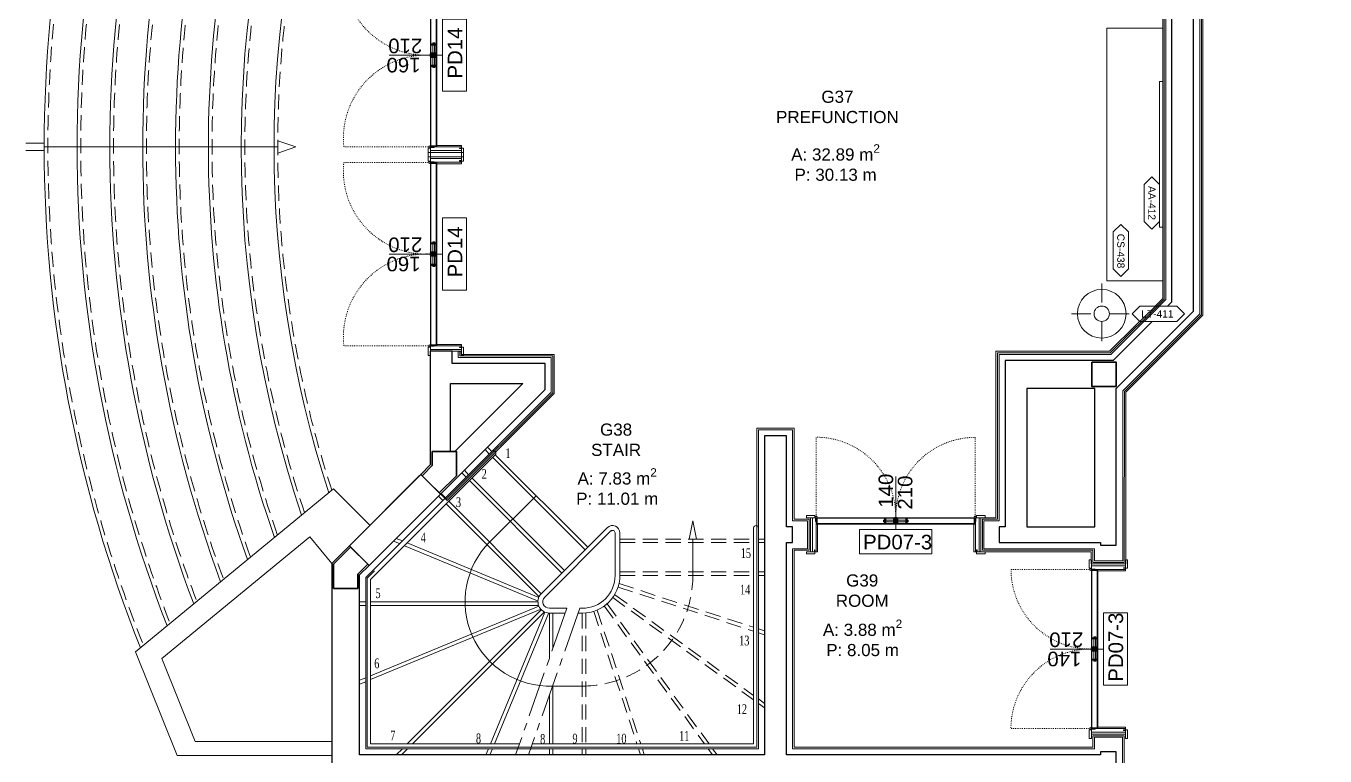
# Model space of a CAD drawing. Header units: centimetres. Extents: x 118932 to 154602, y -32682 to -23521.
# Drawn here: x 131667 to 132735, y -29035 to -28435 of the extents above; entities that cross this region are included whole.
import ezdxf

# ---------------------------------------------------------------- set-up
doc = ezdxf.new("R2010")
doc.units = ezdxf.units.CM
doc.header["$LTSCALE"] = 50
doc.header["$MEASUREMENT"] = 0
for name, pattern in [('ACAD_ISO03W100', [30, 12, -18]), ('CENTER2', [1.125, 0.75, -0.125, 0.125, -0.125]), ('Dash', [6.35, 3.175, -3.175]), ('IMPORT-HIDDEN _11_', [3.75, 2.5, -1.25])]:
    doc.linetypes.add(name, pattern=pattern)
doc.layers.add('A-EQPM', color=6, linetype='Continuous', lineweight=18)
for name, color, linetype, lineweight, true_color in [('GEN_00_BL_Yazı', 7, 'Continuous', 0, 0x4f5250), ('GEN_00_BL_Ölçü Dış', 7, 'Continuous', 5, 0x766a5e), ('GEN_01_TA_Kolon', 7, 'Continuous', 35, 0xd05d28), ('GEN_01_TA_Merdiven', 7, 'Continuous', 13, 0x816183), ('GEN_02_TF_Aydınlatma', 7, 'Continuous', 9, 0xf6a950), ('GEN_02_TF_Kapı', 7, 'Continuous', 9, 0x4a3526), ('GEN_02_TF_Mobilya', 7, 'Continuous', 5, 0x745e3d), ('GEN_05_ML_Ahşap', 7, 'Continuous', 9, 0x745e3d), ('GEN_05_ML_Alçıpan_giydirme', 7, 'Continuous', 18, 0x7ebab5), ('GEN_06_GR_İnce', 7, 'Continuous', 13, 0xb0b0a9), ('KALACAK DUVARLAR', 7, 'Continuous', 30, 0x005387), ('ÖRÜLECEK DUVARLAR', 7, 'Continuous', 30, 0xfaca30)]:
    doc.layers.add(name, color=color, linetype=linetype, lineweight=lineweight, true_color=true_color)
doc.styles.add('ARIAL', font='arial.ttf')
doc.styles.add('arial_1_18', font='arial.ttf', dxfattribs={"height": 0.2})
doc.styles.add('Arial_6', font='arial.ttf', dxfattribs={"height": 59.5325})
doc.styles.add('Times', font='times.ttf', dxfattribs={"width": 0.7})

# ---------------------------------------------------------------- blocks, each defined once
blk = doc.blocks.new('A$C2D1B6976')
at = {"layer": 'GEN_01_TA_Merdiven'}
for p, q in [((26149.3, 9938.3), (26134.3, 9938.3)), ((26149.3, 9932.3), (26134.3, 9932.3)), ((26341.3, 9935.3), (26149.3, 9935.3)), ((26517.4, 9684.8), (26413.7, 9581.1)), ((26520.2, 9682), (26417.7, 9579.5)), ((26515.3, 9682.7), (26511.8, 9686.3)), ((26517.4, 9684.8), (26513.9, 9688.4)), ((26594.1, 9603.9), (26518.1, 9679.9)), ((26596.3, 9606), (26520.2, 9682)), ((26498.3, 9665.7), (26494.8, 9669.3)), ((26496.2, 9663.6), (26492.7, 9667.2)), ((26575, 9584.8), (26499, 9660.8)), ((26577.2, 9586.9), (26501.2, 9662.9)), ((26477.1, 9644.5), (26473.6, 9648.1)), ((26479.2, 9646.7), (26475.7, 9650.2)), ((26556.3, 9565.3), (26479.9, 9641.7)), ((26558.1, 9567.8), (26482.1, 9643.8)), ((26612.5, 9622.2), (26558.1, 9567.8)), ((26615.3, 9619.4), (26560.9, 9565)), ((26618.7, 9617.9), (26618.7, 9582.8)), ((26622.7, 9617.9), (26622.7, 9582.8)), ((26732.7, 9621.9), (26732.7, 9444.3)), ((26736.7, 9621.9), (26736.7, 9440.3)), ((26441.5, 9609), (26436.5, 9611)), ((26443.8, 9611.3), (26438.8, 9613.3)), ((26554.9, 9562), (26445.5, 9607.3)), ((26556, 9564.8), (26447.8, 9609.6)), ((26682.7, 9582.8), (26682.7, 9612.8)), ((26736.7, 9612.8), (26741.7, 9612.8)), ((26736.7, 9609.8), (26741.7, 9609.8)), ((26736.7, 9585.8), (26741.7, 9585.8)), ((26736.7, 9582.8), (26741.7, 9582.8)), ((26413.7, 9440.3), (26413.7, 9581.1)), ((26417.7, 9444.3), (26417.7, 9579.5)), ((26413.7, 9561.2), (26408.7, 9561.2)), ((26413.7, 9558.2), (26408.7, 9558.2)), ((26555.3, 9561.2), (26417.7, 9561.2)), ((26555.3, 9558.2), (26417.7, 9558.2)), ((26556, 9557.6), (26417.7, 9500.3)), ((26557.2, 9554.8), (26417.7, 9497.1)), ((26558.1, 9554.6), (26447.8, 9444.3)), ((26560.2, 9552.4), (26452.1, 9444.3)), ((26561.1, 9552.5), (26516.3, 9444.3)), ((26563.9, 9551.4), (26519.5, 9444.3)), ((26564.7, 9555.8), (26579.2, 9555.8)), ((26564.7, 9551.8), (26577.8, 9551.8)), ((26564.7, 9551.8), (26564.7, 9514.6)), ((26567.7, 9551.8), (26567.7, 9523.1)), ((26588.4, 9551.8), (26591.7, 9551.8)), ((26589.8, 9555.8), (26591.7, 9555.8)), ((26736.7, 9538.9), (26741.7, 9537.2)), ((26736.7, 9535.7), (26741.7, 9534.1)), ((26413.7, 9498.7), (26408.7, 9496.6)), ((26413.7, 9495.4), (26408.7, 9493.3)), ((26591.7, 9491.8), (26567.3, 9491.8)), ((26567.7, 9492.9), (26567.7, 9444.3)), ((26564.7, 9484.4), (26564.7, 9444.3)), ((26736.7, 9481.2), (26741.7, 9477.5)), ((26736.7, 9477.5), (26741.7, 9473.8)), ((26417.7, 9444.3), (26540, 9444.3)), ((26550.6, 9444.3), (26732.7, 9444.3)), ((26413.7, 9440.3), (26538.6, 9440.3)), ((26443.8, 9440.3), (26438.8, 9435.3)), ((26448.1, 9440.3), (26443.1, 9435.3)), ((26514.6, 9440.3), (26512.6, 9435.3)), ((26517.9, 9440.3), (26515.8, 9435.3)), ((26549.2, 9440.3), (26736.7, 9440.3)), ((26564.7, 9440.3), (26564.7, 9435.3)), ((26567.7, 9440.3), (26567.7, 9435.3)), ((26591.7, 9440.3), (26591.7, 9435.3)), ((26594.7, 9440.3), (26594.7, 9435.3)), ((26638, 9440.3), (26639.6, 9435.3)), ((26641.2, 9440.3), (26642.8, 9435.3)), ((26695.2, 9440.3), (26698.9, 9435.3)), ((26698.9, 9440.3), (26702.6, 9435.3))]:
    blk.add_line(p, q, dxfattribs=at)
at = {"layer": 'GEN_01_TA_Merdiven', "linetype": 'IMPORT-HIDDEN _11_', "ltscale": 0.1}
for p, q in [((26622.7, 9612.8), (26732.7, 9612.8)), ((26622.7, 9609.8), (26732.7, 9609.8)), ((26622.7, 9585.8), (26732.7, 9585.8)), ((26622.7, 9582.8), (26732.7, 9582.8)), ((26621.2, 9573.2), (26732.7, 9537)), ((26622.1, 9576.1), (26732.7, 9540.2)), ((26616.8, 9564.6), (26732.7, 9480.4)), ((26618.5, 9567), (26732.7, 9484.1)), ((26591.7, 9551.8), (26591.7, 9444.3)), ((26594.7, 9551.8), (26594.7, 9444.3)), ((26601.3, 9553.3), (26636.7, 9444.3)), ((26604.1, 9554.3), (26639.9, 9444.3)), ((26609.9, 9557.7), (26692.3, 9444.3)), ((26612.3, 9559.5), (26696, 9444.3))]:
    blk.add_line(p, q, dxfattribs=at)
at = {"layer": 'GEN_01_TA_Merdiven', "linetype": 'CENTER2'}
for p, q in [((26579.2, 9555.8), (26536.9, 9435.3)), ((26589.8, 9555.8), (26547.5, 9435.3))]:
    blk.add_line(p, q, dxfattribs=at)
at = {"layer": 'GEN_01_TA_Merdiven'}
for points in [[(26341.3, 9935.3), (26341.3, 9930.3), (26356.3, 9935.3), (26341.3, 9940.3)], [(26682.7, 9627.8), (26679.7, 9612.8), (26685.7, 9612.8)]]:
    blk.add_lwpolyline(points, close=True, dxfattribs=at)
blk.add_lwpolyline([(26567.3, 9491.8, -0.679715), (26515.6, 9610.2), (26553.8, 9648.4)], format="xyb", dxfattribs=at)
for centre, radius, start, end in [((27260.9, 9935.3), 1111.6, 158.2463, 201.7537), ((27260.9, 9935.3), 1084.6, 158.7034, 201.2966), ((27260.9, 9935.3), 1057.6, 159.1851, 200.8149), ((27260.9, 9935.3), 1030.6, 159.6935, 200.3065), ((27260.9, 9935.3), 1003.6, 160.231, 199.769), ((27260.9, 9935.3), 976.6, 160.8001, 199.1999), ((27260.9, 9935.3), 949.6, 161.4039, 198.5961), ((27260.9, 9935.3), 922.6, 162.0458, 197.9542), ((26518.8, 9683.4), 2, 315, 135), ((26616.7, 9617.9), 6, 0, 135), ((26616.7, 9617.9), 2, 0, 135), ((26734.7, 9621.9), 2, 0, 180), ((26519.9, 9606), 6, 135, 135), ((26591.7, 9582.8), 31, 270, 0), ((26591.7, 9582.8), 27, 270, 0), ((26564.7, 9561.2), 9.36, 135, 270), ((26564.7, 9561.2), 5.36, 135, 270)]:
    blk.add_arc(centre, radius, start, end, dxfattribs=at)
at = {"layer": 'GEN_01_TA_Merdiven', "linetype": 'IMPORT-HIDDEN _11_', "ltscale": 0.1}
for centre, radius, start, end in [((27260.9, 9935.3), 1108.6, 158.296, 201.704), ((27260.9, 9935.3), 1081.6, 158.7557, 201.2443), ((27260.9, 9935.3), 1054.6, 159.2402, 200.7598), ((27260.9, 9935.3), 1027.6, 159.7517, 200.2483), ((27260.9, 9935.3), 1000.6, 160.2926, 199.7074), ((27260.9, 9935.3), 973.6, 160.8654, 199.1346), ((27260.9, 9935.3), 946.6, 161.4733, 198.5267), ((27260.9, 9935.3), 919.6, 162.1196, 197.8804), ((26591.7, 9582.8), 91, 270, 0)]:
    blk.add_arc(centre, radius, start, end, dxfattribs=at)
at = {"layer": 'GEN_06_GR_İnce'}
for p, q in [((26457.9, 9665), (26401.4, 9608.4)), ((26387.1, 9654.1), (26224.4, 9520)), ((26387.1, 9654.1), (26417.1, 9624.1)), ((26367.6, 9614.7), (26246, 9514.4)), ((26385.7, 9592.7), (26367.6, 9614.7)), ((26224.4, 9520), (26258.5, 9434.8)), ((26246, 9514.4), (26273.3, 9446.3)), ((26385.7, 9446.3), (26273.3, 9446.3)), ((26385.7, 9434.8), (26258.5, 9434.8))]:
    blk.add_line(p, q, dxfattribs=at)
at = {"layer": 'GEN_01_TA_Merdiven', "style": 'Times', "width": 0.7}
for s, p in [('1', (26528.6, 9679.4)), ('2', (26509, 9662.3)), ('3', (26487.9, 9639.1)), ('4', (26458.9, 9610)), ('15', (26722.1, 9597.2)), ('5', (26421.7, 9564.2)), ('14', (26721.5, 9567.2)), ('13', (26720.8, 9525.3)), ('6', (26420.7, 9506.5)), ('12', (26718.8, 9468.8)), ('7', (26433.9, 9447.2)), ('11', (26671.4, 9446.9)), ('8', (26504.3, 9444.8)), ('8', (26557.1, 9444.3)), ('9', (26583.7, 9444.6)), ('10', (26619.7, 9444.6))]:
    blk.add_text(s, height=8, dxfattribs=at).set_placement(p)
blk = doc.blocks.new('LEVEL 0_A BLOK_KOLON')
at = {"layer": 'GEN_01_TA_Kolon'}
for points in [[(57419.7, 8760.1), (57399.7, 8760.1), (57399.7, 8780.1), (57419.7, 8780.1)], [(56857.1, 8706.8), (56877.1, 8706.8), (56877.1, 8686.8), (56863, 8672.7), (56848.8, 8686.8), (56857.1, 8695.1)], [(56796, 8605.7), (56804.3, 8614), (56790.1, 8628.1), (56776, 8614), (56776, 8594), (56796, 8594)]]:
    blk.add_lwpolyline(points, close=True, dxfattribs=at)
blk = doc.blocks.new('KALACAK DUVARLAR LEVEL 0 A BLOK')
at = {"layer": 'KALACAK DUVARLAR'}
for points in [[(57328.3, 9257.6), (57328.3, 9120.7), (57417.2, 9120.7), (57465.2, 9072.7), (57465.2, 8829.6), (57417.2, 8781.6), (57328.3, 8781.6), (57328.3, 8644.7), (57323.3, 8644.7), (57323.3, 8631.7), (57406.7, 8631.7), (57406.7, 8629.7), (57419.7, 8629.7), (57419.7, 8644.7), (57419.7, 8758.6), (57483.2, 8822.1), (57483.2, 9080.2), (57419.7, 9143.7), (57419.7, 9257.6), (57419.7, 9272.6), (57406.7, 9272.6), (57406.7, 9270.6), (57323.5, 9270.6), (57323.5, 9257.6)], [(57346.3, 8644.7), (57402.2, 8644.7), (57402.2, 8758.6), (57346.3, 8758.6)]]:
    blk.add_lwpolyline(points, close=True, dxfattribs=at)
for points in [[(56950, 8779.1), (56873.6, 8779.1), (56873.6, 8789.1), (56855.6, 8789.1), (56855.6, 8695.8), (56847.8, 8687.9), (56864, 8671.6), (56950, 8757.6), (56950, 8779.1)], [(56872.1, 8706.8), (56872.1, 8762.6), (56931.7, 8762.6), (56875.9, 8706.8)], [(57406.7, 8459.7), (57406.7, 8457.2), (57148.5, 8457.2), (57148.5, 8631.7), (57153.5, 8631.7), (57153.5, 8644.7), (57148.5, 8644.7), (57148.5, 8719.6), (57130.5, 8719.6), (57130.5, 8457.2), (56797.5, 8457.2), (56797.5, 8605.1), (56805.3, 8612.9), (56789.1, 8629.2), (56774.5, 8614.6), (56774.5, 8369.7), (56792.5, 8369.7), (56792.5, 8434.2), (57016, 8434.2), (57016, 8414.2), (57039, 8414.2), (57039, 8434.2)], [(57343.5, 8032.4), (57343.5, 8405.2), (57419.7, 8405.2), (57419.7, 8459.7), (57406.7, 8459.7)]]:
    blk.add_lwpolyline(points, dxfattribs=at)
blk = doc.blocks.new('FFE Tag-Multi-MSD - FFE Tag-Multi-MSD-8152404-TYPE A-01 - FURNITURE PLAN')
blk.add_wipeout([(-8.76, 0), (-6.19, 2.57), (6.19, 2.57), (8.76, 0), (6.19, -2.57), (-6.19, -2.57)]).dxf.layer = 'GEN_00_BL_Yazı'
at = {"layer": 'GEN_00_BL_Yazı'}
for p, q in [((-8.76, 0), (-6.19, 2.57)), ((-8.76, 0), (-6.19, -2.57)), ((6.19, 2.57), (-6.19, 2.57)), ((8.76, 0), (6.19, 2.57)), ((8.76, 0), (6.19, -2.57)), ((-6.19, -2.57), (6.19, -2.57))]:
    blk.add_line(p, q, dxfattribs=at)
blk = doc.blocks.new('LT-411_FloorLamp')
at = {"layer": 'GEN_02_TF_Aydınlatma', "linetype": 'Dash', "lineweight": 5}
blk.add_line((0, 243), (0, -257), dxfattribs=at)
at = {"layer": 'GEN_02_TF_Aydınlatma'}
for start, end in [(0, 180), (180, 0)]:
    blk.add_arc((0, -7), 63.5, start, end, dxfattribs=at)
at = {"layer": 'GEN_00_BL_Yazı', "xscale": 24.48801272789197, "yscale": 24.48801272789197, "zscale": 24.48801272789197}
blk.add_blockref('FFE Tag-Multi-MSD - FFE Tag-Multi-MSD-8152404-TYPE A-01 - FURNITURE PLAN', (465, -7), dxfattribs=at)
at = {"layer": 'GEN_02_TF_Aydınlatma', "linetype": 'Dash', "lineweight": 5}
blk.add_line((-250, -7), (250, -7), dxfattribs=at)
at = {"layer": 'GEN_02_TF_Aydınlatma'}
for start, end in [(0, 180), (180, 0)]:
    blk.add_arc((0, -7), 200, start, end, dxfattribs=at)
at = {"layer": 'GEN_00_BL_Yazı', "insert": (325, 22), "char_height": 60, "attachment_point": 1, "style": 'Arial_6'}
blk.add_mtext('LT-411', dxfattribs=at)
blk = doc.blocks.new('CS-438_Console_208x46x70')
at = {"layer": 'GEN_00_BL_Yazı', "xscale": 2.448801272789173, "yscale": 2.448801272789173, "zscale": 2.448801272789173, "rotation": 359.9737072836878}
blk.add_blockref('FFE Tag-Multi-MSD - FFE Tag-Multi-MSD-8152404-TYPE A-01 - FURNITURE PLAN', (-25.1, -34.4), dxfattribs=at)
blk.add_lwpolyline([(-208, -46), (0, -46), (0, 0), (-208, 0)], close=True)
at = {"layer": 'GEN_00_BL_Yazı', "insert": (-38.8, -31.4), "char_height": 6, "attachment_point": 1, "rotation": 359.9737, "style": 'Arial_6'}
blk.add_mtext('CS-438', dxfattribs=at)
blk = doc.blocks.new('AA-412_Mirror')
at = {"layer": 'GEN_00_BL_Yazı', "xscale": 2.448801272789196, "yscale": 2.448801272789196, "zscale": 2.448801272789196}
blk.add_blockref('FFE Tag-Multi-MSD - FFE Tag-Multi-MSD-8152404-TYPE A-01 - FURNITURE PLAN', (40, -8.8), dxfattribs=at)
at = {"layer": 'GEN_02_TF_Mobilya'}
blk.add_lwpolyline([(-60, -2.5), (60, -2.5), (60, 0), (-60, 0)], close=True, dxfattribs=at)
at = {"layer": 'GEN_00_BL_Yazı', "insert": (26, -5.9), "char_height": 6, "attachment_point": 1, "style": 'Arial_6'}
blk.add_mtext('AA-412', dxfattribs=at)
blk = doc.blocks.new('Operable_Partition-Hufcor-632_Paired_Straight - No Pckt Door _ Lead Bulb Seal-13572974-MULTIUSE ROOMS - FURNITURE PLAN')
at = {"layer": 'GEN_02_TF_Mobilya', "linetype": 'Dash'}
for p, q in [((1325, 535), (81, 535)), ((81, -535), (81, 535)), ((1325, -535), (1325, 535)), ((81, -64), (81, 64)), ((10578, 64), (81, 64)), ((10578, -64), (10578, 64)), ((10578, -64), (81, -64)), ((1325, -535), (81, -535))]:
    blk.add_line(p, q, dxfattribs=at)
at = {"layer": 'GEN_02_TF_Mobilya'}
for p, q in [((138, 405), (138, 298)), ((239, 405), (239, 298)), ((341, 405), (341, 298)), ((443, 405), (443, 298)), ((544, 405), (544, 298)), ((646, 405), (646, 298)), ((747, 405), (747, 298)), ((849, 405), (849, 298)), ((951, 405), (951, 298)), ((1052, 405), (1052, 298)), ((1154, 405), (1154, 298)), ((1255, 405), (1255, 298)), ((138, 241), (138, 163)), ((239, 241), (239, 163)), ((341, 241), (341, 163)), ((443, 241), (443, 163)), ((544, 241), (544, 163)), ((646, 241), (646, 163)), ((747, 241), (747, 163)), ((849, 241), (849, 163)), ((951, 241), (951, 163)), ((1052, 241), (1052, 163)), ((1154, 241), (1154, 163)), ((1255, 241), (1255, 163)), ((81, 57), (233, 57)), ((81, -57), (81, 57)), ((138, 106), (138, 57)), ((233, 57), (233, -57)), ((233, 44), (1100, 44)), ((239, 106), (239, 44)), ((341, 106), (341, 44)), ((443, 106), (443, 44)), ((544, 106), (544, 44)), ((646, 106), (646, 44)), ((747, 106), (747, 44)), ((849, 106), (849, 44)), ((951, 106), (951, 44)), ((1052, 106), (1052, 44)), ((1100, 44), (1886, 44)), ((1100, -44), (1100, 44)), ((1100, 44), (1100, -44)), ((1154, 106), (1154, 44)), ((1255, 106), (1255, 44)), ((1886, 44), (2752, 44)), ((1886, -44), (1886, 44)), ((1886, 44), (1886, -44)), ((2752, 44), (3619, 44)), ((2752, -44), (2752, 44)), ((2752, 44), (2752, -44)), ((3619, 44), (4486, 44)), ((3619, -44), (3619, 44)), ((3619, 44), (3619, -44)), ((4486, 44), (5352, 44)), ((4486, -44), (4486, 44)), ((4486, 44), (4486, -44)), ((5352, 44), (6219, 44)), ((5352, -44), (5352, 44)), ((5352, 44), (5352, -44)), ((6219, 44), (7086, 44)), ((6219, -44), (6219, 44)), ((6219, 44), (6219, -44)), ((7086, 44), (7952, 44)), ((7086, -44), (7086, 44)), ((7086, 44), (7086, -44)), ((7952, 44), (8819, 44)), ((7952, -44), (7952, 44)), ((7952, 44), (7952, -44)), ((8819, 44), (9686, 44)), ((8819, -44), (8819, 44)), ((8819, 44), (8819, -44)), ((9686, 44), (10489, 44)), ((9686, -44), (9686, 44)), ((9686, 44), (9686, -44)), ((10524, 44), (10543, 44)), ((10552, 44), (10578, 44)), ((10552, -44), (10552, 44)), ((10578, 44), (10578, -44)), ((233, -57), (81, -57)), ((138, -57), (138, -106)), ((1100, -44), (233, -44)), ((239, -44), (239, -106)), ((341, -44), (341, -106)), ((443, -44), (443, -106)), ((544, -44), (544, -106)), ((646, -44), (646, -106)), ((747, -44), (747, -106)), ((849, -44), (849, -106)), ((951, -44), (951, -106)), ((1052, -44), (1052, -106)), ((1886, -44), (1100, -44)), ((1154, -44), (1154, -106)), ((1255, -44), (1255, -106)), ((2752, -44), (1886, -44)), ((3619, -44), (2752, -44)), ((4486, -44), (3619, -44)), ((5352, -44), (4486, -44)), ((6219, -44), (5352, -44)), ((7086, -44), (6219, -44)), ((7952, -44), (7086, -44)), ((8819, -44), (7952, -44)), ((9686, -44), (8819, -44)), ((10543, -44), (9686, -44)), ((10578, -44), (10552, -44)), ((138, -163), (138, -241)), ((239, -163), (239, -241)), ((341, -163), (341, -241)), ((443, -163), (443, -241)), ((544, -163), (544, -241)), ((646, -163), (646, -241)), ((747, -163), (747, -241)), ((849, -163), (849, -241)), ((951, -163), (951, -241)), ((1052, -163), (1052, -241)), ((1154, -163), (1154, -241)), ((1255, -163), (1255, -241)), ((138, -298), (138, -405)), ((239, -298), (239, -405)), ((341, -298), (341, -405)), ((443, -298), (443, -405)), ((544, -298), (544, -405)), ((646, -298), (646, -405)), ((747, -298), (747, -405)), ((849, -298), (849, -405)), ((951, -298), (951, -405)), ((1052, -298), (1052, -405)), ((1154, -298), (1154, -405)), ((1255, -298), (1255, -405))]:
    blk.add_line(p, q, dxfattribs=at)
blk = doc.blocks.new('A blok level 0 tefriş')
at = {"layer": 'A-EQPM', "xscale": 0.1, "yscale": 0.1, "zscale": 0.1, "rotation": 180}
blk.add_blockref('Operable_Partition-Hufcor-632_Paired_Straight - No Pckt Door _ Lead Bulb Seal-13572974-MULTIUSE ROOMS - FURNITURE PLAN', (-3101, -350.5), dxfattribs=at)
at = {"layer": 'GEN_02_TF_Mobilya', "rotation": 270}
blk.add_blockref('CS-438_Console_208x46x70', (-4124.5, 69.1), dxfattribs=at)
at = {"layer": 'GEN_02_TF_Aydınlatma', "xscale": 0.1, "yscale": 0.1, "zscale": 0.1}
blk.add_blockref('LT-411_FloorLamp', (-4174.6, 42.8), dxfattribs=at)
at = {"layer": 'GEN_02_TF_Mobilya', "rotation": 270}
blk.add_blockref('AA-412_Mirror', (-4124.5, 173.2), dxfattribs=at)
blk = doc.blocks.new('level 0 main tower duvarlar')
at = {"layer": 'GEN_05_ML_Alçıpan_giydirme'}
for points in [[(-5296, -738.7), (-5295.9, -597.3), (-5232.6, -534), (-5232.6, -269.8), (-5296.3, -206.2), (-5296.3, -65.1), (-5324.3, -65.1), (-5324.3, -74.9), (-5415.1, -74.9), (-5415.1, -102.9), (-5402.7, -102.9), (-5402.7, -239.8), (-5309.3, -239.8), (-5265.6, -283.4), (-5265.6, -520.3), (-5309.3, -563.8), (-5402.7, -563.8), (-5402.7, -700.7), (-5415.1, -700.7), (-5415.1, -728.7), (-5324.3, -728.7), (-5324.3, -738.7)], [(-5297.3, -737.5), (-5323, -737.5), (-5323, -727.5), (-5413.9, -727.5), (-5413.9, -702), (-5401.5, -702), (-5401.5, -565.1), (-5308.8, -565.1), (-5264.3, -520.8), (-5264.3, -282.9), (-5308.8, -238.5), (-5401.5, -238.5), (-5401.5, -101.6), (-5413.9, -101.6), (-5413.9, -76.1), (-5323, -76.1), (-5323, -66.4), (-5297.5, -66.4), (-5297.5, -206.7), (-5233.8, -270.3), (-5233.8, -533.5), (-5297.1, -596.8)], [(-5321.8, -736.2), (-5298.5, -736.2), (-5298.4, -596.3), (-5235.1, -533), (-5235.1, -270.8), (-5298.8, -207.2), (-5298.8, -67.6), (-5321.8, -67.6), (-5321.8, -77.4), (-5412.6, -77.4), (-5412.6, -100.4), (-5400.2, -100.4), (-5400.2, -237.3), (-5308.3, -237.3), (-5263.1, -282.4), (-5263.1, -521.3), (-5308.3, -566.3), (-5400.2, -566.3), (-5400.2, -703.2), (-5412.6, -703.2), (-5412.6, -726.2), (-5321.8, -726.2)]]:
    blk.add_lwpolyline(points, close=True, dxfattribs=at)
for points in [[(-5875.7, -665), (-5854.1, -686.6), (-5766, -598.5), (-5766, -566.3), (-5842.4, -566.3), (-5842.4, -563.8), (-5849.9, -563.8)], [(-5855.9, -684.9), (-5768.5, -597.4), (-5768.5, -568.8), (-5844.9, -568.8), (-5844.9, -563.8)], [(-5843.6, -563.8), (-5843.6, -567.6), (-5767.2, -567.6), (-5767.2, -597.9), (-5855, -685.7)], [(-5298.7, -952.8), (-5298.6, -881.2), (-5321.8, -881.2), (-5321.8, -890.8), (-5570, -890.8), (-5570, -726.2), (-5557.6, -726.2), (-5557.6, -703.2), (-5570, -703.2), (-5570, -628.3), (-5598, -628.3), (-5598, -890.8), (-5921, -890.8), (-5921, -750), (-5914.6, -743.6)], [(-5913.7, -744.5), (-5919.7, -750.5), (-5919.7, -889.5), (-5599.3, -889.5), (-5599.3, -627.1), (-5568.7, -627.1), (-5568.7, -702), (-5556.4, -702), (-5556.4, -727.5), (-5568.7, -727.5), (-5568.7, -889.5), (-5323, -889.5), (-5323, -880), (-5297.4, -880), (-5297.4, -954)]]:
    blk.add_lwpolyline(points, dxfattribs=at)
blk = doc.blocks.new('ÖRÜLECEK DUVAR LEVEL 0 A BLOK')
at = {"layer": 'ÖRÜLECEK DUVARLAR'}
blk.add_lwpolyline([(-4236.3, 1057.3), (-4177.6, 1116), (-4161.3, 1099.7), (-4220, 1041)], close=True, dxfattribs=at)
blk = doc.blocks.new('PD07-3')
at = {"layer": 'GEN_02_TF_Kapı'}
for p, q in [((-135.9, 0.1), (-135.9, -3)), ((-135.6, 0), (-135.6, -3)), ((-135.3, 0), (-71.2, 0)), ((-135.3, -5.2), (-135.3, 0)), ((-135.3, 0), (-135.3, -3)), ((-135, 0.1), (-135, -3)), ((-79.3, 0), (-79.3, -5.2, 0)), ((-78.3, 0), (-78.3, -5.2, 0)), ((-71.2, -5.2), (-71.2, 0)), ((-70.7, 0), (-70.7, -5.2, 0)), ((-70.7, 0), (-70.7, -5.2, 0)), ((-69.3, 0), (-69.3, -5.2, 0)), ((-4.8, 0), (-68.8, 0)), ((-68.8, -5.2), (-68.8, 0)), ((-61.7, 0), (-61.7, -5.2, 0)), ((-60.7, 0), (-60.7, -5.2, 0)), ((-5.1, 0.1), (-5.1, -3)), ((-4.8, -5.2), (-4.8, 0)), ((-4.8, 0), (-4.8, -3)), ((-4.5, 0), (-4.5, -28)), ((-4.5, 0), (0, 0)), ((-4.5, 0), (-4.5, -3)), ((-4.2, 0.1), (-4.2, -3)), ((-135.5, 0), (-140, 0)), ((-135.6, -3), (-135.9, -3)), ((-135.2, -2.6), (-135.6, -2.3)), ((-135.2, -2.6), (-135.6, -2.3)), ((-135.2, -2.6), (-135.6, -3)), ((-135.5, 0), (-135.5, -28)), ((-134.3, -5.4), (-135.5, -5.4)), ((-135.3, -0.4), (-71.2, -0.4)), ((-135.3, -2.5), (-135.3, -2.1)), ((-135.3, -2.6), (-135.2, -2.5)), ((-135.3, -2.6), (-135.2, -2.6)), ((-135.3, -2.6), (-135.3, -2.6)), ((-135.3, -3.1), (-135.3, -2.7)), ((-135, -3), (-135.3, -3)), ((-135.3, -4.8), (-71.2, -4.8)), ((-135.3, -5.2), (-71.2, -5.2)), ((-135.2, -2.1), (-134.9, -2.1)), ((-135.2, -2.4), (-135.2, -2.5)), ((-135.2, -2.4), (-135.1, -2.4)), ((-135.2, -2.6), (-135.2, -2.5)), ((-135.2, -2.6), (-135.2, -2.8)), ((-135.2, -2.8), (-135.1, -2.8)), ((-134.9, -3.1), (-135.2, -3.1)), ((-135.1, -2.1), (-135.1, -3.1)), ((-135.1, -2.4), (-135.1, -2.8)), ((-134.9, -2.1), (-134.9, -3.1)), ((-134.7, -4.8), (-134.7, -0.4)), ((-134.3, -5.4), (-134.3, -28)), ((-71.8, -4.8), (-71.8, -0.4)), ((-71.6, -2.1), (-71.6, -3.1)), ((-71.6, -2.1), (-71.6, -3.1)), ((-71.2, -2.1), (-71.6, -2.1)), ((-71.2, -2.1), (-71.6, -2.1)), ((-71.6, -3.1), (-71.2, -3.1)), ((-71.6, -3.1), (-71.2, -3.1)), ((-71.3, -2.1), (-71.3, -3.1)), ((-71.2, -2.4), (-71.3, -2.4)), ((-71.3, -2.4), (-71.3, -2.8)), ((-71.2, -2.8), (-71.3, -2.8)), ((-71.2, -2.1), (-71.2, -3.1)), ((-70.2, -2.7), (-71.2, -2.1)), ((-71.2, -2.5), (-71.2, -2.1)), ((-71.2, -2.5), (-71.2, -2.1)), ((-71.2, -2.6), (-70.9, -2.3)), ((-71.2, -2.6), (-70.9, -2.3)), ((-71.2, -2.4), (-71.2, -2.5)), ((-71.2, -2.6), (-71.2, -2.5)), ((-71.2, -2.5), (-71.2, -2.5)), ((-71.2, -2.6), (-71.2, -2.5)), ((-71.2, -2.6), (-71.2, -2.8)), ((-71.2, -2.6), (-71.2, -2.6)), ((-71.2, -2.6), (-71.2, -2.6)), ((-71.2, -2.6), (-70.9, -3)), ((-71.2, -3.1), (-71.2, -2.7)), ((-71.2, -3.1), (-71.2, -2.7)), ((-71.2, -2.7), (-71.2, -2.7)), ((-70.2, -3), (-71.2, -3.1)), ((-71.2, -3.1), (-71.2, -3)), ((-70.7, -1.5), (-70.6, -1.5)), ((-70.6, -3.7), (-70.7, -3.7)), ((-70.6, -1.5), (-70.6, -2.5)), ((-70.6, -3), (-70.6, -3.7)), ((-69.4, -5.2), (-70.6, -5.2)), ((-70.2, -3), (-70.2, -2.7)), ((-69.8, -2.7), (-68.8, -2.1)), ((-69.8, -3), (-69.8, -2.7)), ((-69.8, -3), (-68.8, -3.1)), ((-69.4, -1.5), (-69.4, -2.5)), ((-69.3, -1.5), (-69.4, -1.5)), ((-69.4, -3), (-69.4, -3.7)), ((-69.4, -3.7), (-69.3, -3.7)), ((-68.8, -2.6), (-69.1, -2.3)), ((-68.8, -2.6), (-69.1, -2.3)), ((-68.8, -2.6), (-69.1, -3)), ((-4.8, -0.4), (-68.8, -0.4)), ((-68.8, -2.1), (-68.8, -3.1)), ((-68.8, -2.5), (-68.8, -2.1)), ((-68.8, -2.5), (-68.8, -2.1)), ((-68.8, -2.1), (-68.4, -2.1)), ((-68.8, -2.1), (-68.4, -2.1)), ((-68.8, -2.4), (-68.8, -2.5)), ((-68.8, -2.4), (-68.7, -2.4)), ((-68.8, -2.6), (-68.8, -2.5)), ((-68.8, -2.5), (-68.8, -2.5)), ((-68.8, -2.6), (-68.8, -2.5)), ((-68.8, -2.6), (-68.8, -2.8)), ((-68.8, -2.6), (-68.8, -2.6)), ((-68.8, -2.6), (-68.8, -2.6)), ((-68.8, -3.1), (-68.8, -2.7)), ((-68.8, -3.1), (-68.8, -2.7)), ((-68.8, -2.8), (-68.7, -2.8)), ((-68.8, -2.7), (-68.8, -2.7)), ((-68.8, -3.1), (-68.8, -3)), ((-68.4, -3.1), (-68.8, -3.1)), ((-68.4, -3.1), (-68.8, -3.1)), ((-4.8, -4.8), (-68.8, -4.8)), ((-4.8, -5.2), (-68.8, -5.2)), ((-68.7, -2.1), (-68.7, -3.1)), ((-68.7, -2.4), (-68.7, -2.8)), ((-68.4, -2.1), (-68.4, -3.1)), ((-68.4, -2.1), (-68.4, -3.1)), ((-68.2, -4.8), (-68.2, -0.4)), ((-5.7, -5.4), (-5.7, -28)), ((-5.7, -5.4), (-4.5, -5.4)), ((-5.4, -4.8), (-5.4, -0.4)), ((-5.2, -2.1), (-5.2, -3.1)), ((-4.8, -2.1), (-5.2, -2.1)), ((-5.2, -3.1), (-4.8, -3.1)), ((-5.1, -3), (-4.8, -3)), ((-4.9, -2.1), (-4.9, -3.1)), ((-4.8, -2.4), (-4.9, -2.4)), ((-4.9, -2.4), (-4.9, -2.8)), ((-4.8, -2.8), (-4.9, -2.8)), ((-4.8, -2.5), (-4.8, -2.1)), ((-4.8, -2.6), (-4.5, -2.3)), ((-4.8, -2.6), (-4.5, -2.3)), ((-4.8, -2.4), (-4.8, -2.5)), ((-4.8, -2.6), (-4.8, -2.5)), ((-4.8, -2.6), (-4.8, -2.5)), ((-4.8, -2.6), (-4.8, -2.8)), ((-4.8, -2.6), (-4.8, -2.6)), ((-4.8, -2.6), (-4.8, -2.6)), ((-4.8, -2.6), (-4.5, -3)), ((-4.8, -3.1), (-4.8, -2.7)), ((-4.5, -3), (-4.2, -3)), ((-136.5, -26.5), (-136.9, -26.5)), ((-136.9, -26.5), (-136.9, -28)), ((-136.5, -28), (-136.5, -26.5)), ((-134.3, -28), (-136.5, -28)), ((-5.7, -28), (-3.5, -28)), ((-3.5, -28), (-3.5, -26.5)), ((-3.5, -26.5), (-3.1, -26.5)), ((-3.1, -26.5), (-3.1, -28)), ((-3.1, -28), (0, -28))]:
    blk.add_line(p, q, dxfattribs=at)
at = {"layer": 'GEN_02_TF_Kapı', "linetype": 'ACAD_ISO03W100', "ltscale": 0.001}
for points in [[(-135.4, 0.8), (-135.4, 66.2, -0.41645), (-70, 0.3)], [(-4.6, 0.8), (-4.6, 66.1, 0.416408), (-70, 0.3)]]:
    blk.add_lwpolyline(points, format="xyb", dxfattribs=at)
at = {"layer": 'GEN_02_TF_Kapı'}
for points in [[(-136.5, 0), (-143.5, 0), (-143.5, 1.8), (-136.5, 1.8)], [(-79.2, 0), (-79.3, 0), (-79.3, -5.2), (-79.2, -5.2)], [(-79.3, 0), (-79.2, 0), (-79.2, -5.2), (-79.3, -5.2)], [(-79.2, -5.2), (-78.4, -5.2), (-78.4, 0), (-79.2, 0)], [(-78.4, 0), (-78.3, 0), (-78.3, -5.2), (-78.4, -5.2)], [(-78.3, 0), (-78.4, 0), (-78.4, -5.2), (-78.3, -5.2)], [(-71, 0), (-69, 0), (-69, 0.2), (-69.4, 0.3), (-70.6, 0.3), (-71, 0.2)], [(-70.6, 0), (-70.7, 0), (-70.7, -5.2), (-70.6, -5.2)], [(-70.6, 0), (-70.7, 0), (-70.7, -5.2), (-70.6, -5.2)], [(-70.6, -5.2), (-69.4, -5.2), (-69.4, 0), (-70.6, 0)], [(-69.4, 0), (-69.3, 0), (-69.3, -5.2), (-69.4, -5.2)], [(-61.6, 0), (-61.7, 0), (-61.7, -5.2), (-61.6, -5.2)], [(-61.7, 0), (-61.6, 0), (-61.6, -5.2), (-61.7, -5.2)], [(-60.8, -5.2), (-61.6, -5.2), (-61.6, 0), (-60.8, 0)], [(-60.8, 0), (-60.7, 0), (-60.7, -5.2), (-60.8, -5.2)], [(-60.7, 0), (-60.8, 0), (-60.8, -5.2), (-60.7, -5.2)], [(-3.5, 0), (3.5, 0), (3.5, 1.8), (-3.5, 1.8)], [(0, 0), (-1.5, 0), (-1.5, -28), (0, -28)], [(-138.5, 0), (-140, 0), (-140, -28), (-138.5, -28)], [(-80.1, -2), (-71.3, -2), (-71.3, -3.5), (-80.1, -3.5)], [(-80, -2.1), (-71.4, -2.1), (-71.4, -3.4), (-80, -3.4)], [(-71.2, -3.5), (-71.4, -3.5), (-71.4, -1.6), (-71.2, -1.6)], [(-71, -5.4), (-69, -5.4), (-69, -5.2), (-71, -5.2)], [(-70.7, -3.7), (-70.9, -3.7), (-70.9, -1.5), (-70.7, -1.5)], [(-69.3, -3.7), (-69.1, -3.7), (-69.1, -1.5), (-69.3, -1.5)], [(-68.8, -3.5), (-68.6, -3.5), (-68.6, -1.6), (-68.8, -1.6)], [(-59.9, -2), (-68.7, -2), (-68.7, -3.5), (-59.9, -3.5)], [(-60, -2.1), (-68.6, -2.1), (-68.6, -3.4), (-60, -3.4)]]:
    blk.add_lwpolyline(points, close=True, dxfattribs=at)
for points in [[(-135.3, -2.5), (-135.2, -2.5), (-135.2, -2.1), (-134.9, -2.1), (-134.9, -3.1), (-135.2, -3.1), (-135.2, -2.7), (-135.3, -2.7)], [(-4.8, -2.5), (-4.8, -2.5), (-4.8, -2.1), (-5.2, -2.1), (-5.2, -3.1), (-4.8, -3.1), (-4.8, -2.7), (-4.8, -2.7)], [(-136.9, -28), (-143.5, -28), (-143.5, -29.8), (-136.5, -29.8), (-136.5, -28)], [(-3.1, -28), (3.5, -28), (3.5, -29.8), (-3.5, -29.8), (-3.5, -28)]]:
    blk.add_lwpolyline(points, dxfattribs=at)
for centre in [(-135.4, 0.8), (-4.6, 0.8)]:
    blk.add_circle(centre, 0.8, dxfattribs=at)
for centre, start, end in [((-135.2, -2.1), 91.5433, 178.4567), ((-135.2, -3.1), 181.5433, 268.4567), ((-134.9, -2.1), 1.5433, 88.4567), ((-134.9, -3.1), 271.5433, 358.4567), ((-71.6, -2.1), 91.5433, 178.4567), ((-71.6, -3.1), 181.5433, 268.4567), ((-71.2, -2.1), 1.5433, 88.4567), ((-71.2, -3.1), 271.5433, 358.4567), ((-68.8, -2.1), 91.5433, 178.4567), ((-68.8, -3.1), 181.5433, 268.4567), ((-68.4, -2.1), 1.5433, 88.4567), ((-68.4, -3.1), 271.5433, 358.4567), ((-5.2, -2.1), 91.5433, 178.4567), ((-5.2, -3.1), 181.5433, 268.4567), ((-4.8, -2.1), 1.5433, 88.4567), ((-4.8, -3.1), 271.5433, 358.4567)]:
    blk.add_arc(centre, 0.0206, start, end, dxfattribs=at)
at = {"layer": 'GEN_05_ML_Ahşap'}
blk.add_lwpolyline([(-70, -9.8), (-70, 33.8)], dxfattribs=at)
blk.add_lwpolyline([(-99.7, -29.8), (-40.3, -29.8), (-40.3, -9.8), (-99.7, -9.8)], close=True, dxfattribs=at)
at = {"layer": 'GEN_00_BL_Yazı', "char_height": 12, "attachment_point": 7, "rotation": 90, "style": 'arial_1_18'}
for s, insert in [('\\A1;140', (-72, 8.3)), ('\\A1;210', (-56.2, 6.7))]:
    blk.add_mtext_dynamic_manual_height_columns(s, width=3542.69, gutter_width=1875, heights=[387.8], dxfattribs=dict(at, insert=insert))
at = {"layer": 'GEN_00_BL_Yazı', "insert": (-96.9, -26.2), "char_height": 12, "attachment_point": 7, "style": 'arial_1_18'}
blk.add_mtext_dynamic_manual_height_columns('\\A1;PD07-3', width=3542.69, gutter_width=1875, heights=[387.8], dxfattribs=at)
blk = doc.blocks.new('level 0 a blok kapılar')
at = {"color": 5}
blk.add_blockref('PD07-3', (-3378.2, -808.5), dxfattribs=at)
at = {"color": 5, "rotation": 90}
blk.add_blockref('PD07-3', (-3287.3, -846.5), dxfattribs=at)
blk = doc.blocks.new('PD14')
at = {"layer": 'GEN_02_TF_Kapı'}
for p, q in [((-155.9, 0.1), (-155.9, -3)), ((-155.6, 0), (-155.6, -3)), ((-155.3, 0), (-81.2, 0)), ((-155.3, -5.2), (-155.3, 0)), ((-155.3, 0), (-155.3, -3)), ((-155, 0.1), (-155, -3)), ((-89.3, 0), (-89.3, -5.2, 0)), ((-88.3, 0), (-88.3, -5.2, 0)), ((-81.2, -5.2), (-81.2, 0)), ((-80.7, 0), (-80.7, -5.2, 0)), ((-80.7, 0), (-80.7, -5.2, 0)), ((-79.3, 0), (-79.3, -5.2, 0)), ((-4.8, 0), (-78.8, 0)), ((-78.8, -5.2), (-78.8, 0)), ((-71.7, 0), (-71.7, -5.2, 0)), ((-70.7, 0), (-70.7, -5.2, 0)), ((-5.1, 0.1), (-5.1, -3)), ((-4.8, -5.2), (-4.8, 0)), ((-4.8, 0), (-4.8, -3)), ((-4.5, 0), (-4.5, -25.5)), ((-4.5, 0), (0, 0)), ((-4.5, 0), (-4.5, -3)), ((-4.2, 0.1), (-4.2, -3)), ((-155.5, 0), (-160, 0)), ((-155.6, -3), (-155.9, -3)), ((-155.2, -2.6), (-155.6, -2.3)), ((-155.2, -2.6), (-155.6, -2.3)), ((-155.2, -2.6), (-155.6, -3)), ((-155.5, 0), (-155.5, -25.5)), ((-154.3, -5.4), (-155.5, -5.4)), ((-155.3, -0.4), (-81.2, -0.4)), ((-155.3, -2.5), (-155.3, -2.1)), ((-155.3, -2.6), (-155.2, -2.5)), ((-155.3, -2.6), (-155.2, -2.6)), ((-155.3, -2.6), (-155.3, -2.6)), ((-155.3, -3.1), (-155.3, -2.7)), ((-155, -3), (-155.3, -3)), ((-155.3, -4.8), (-81.2, -4.8)), ((-155.3, -5.2), (-81.2, -5.2)), ((-155.2, -2.1), (-154.9, -2.1)), ((-155.2, -2.4), (-155.2, -2.5)), ((-155.2, -2.4), (-155.1, -2.4)), ((-155.2, -2.6), (-155.2, -2.5)), ((-155.2, -2.6), (-155.2, -2.8)), ((-155.2, -2.8), (-155.1, -2.8)), ((-154.9, -3.1), (-155.2, -3.1)), ((-155.1, -2.1), (-155.1, -3.1)), ((-155.1, -2.4), (-155.1, -2.8)), ((-154.9, -2.1), (-154.9, -3.1)), ((-154.7, -4.8), (-154.7, -0.4)), ((-154.3, -5.4), (-154.3, -25.5)), ((-81.8, -4.8), (-81.8, -0.4)), ((-81.6, -2.1), (-81.6, -3.1)), ((-81.6, -2.1), (-81.6, -3.1)), ((-81.2, -2.1), (-81.6, -2.1)), ((-81.2, -2.1), (-81.6, -2.1)), ((-81.6, -3.1), (-81.2, -3.1)), ((-81.6, -3.1), (-81.2, -3.1)), ((-81.3, -2.1), (-81.3, -3.1)), ((-81.2, -2.4), (-81.3, -2.4)), ((-81.3, -2.4), (-81.3, -2.8)), ((-81.2, -2.8), (-81.3, -2.8)), ((-81.2, -2.1), (-81.2, -3.1)), ((-80.2, -2.7), (-81.2, -2.1)), ((-81.2, -2.5), (-81.2, -2.1)), ((-81.2, -2.5), (-81.2, -2.1)), ((-81.2, -2.6), (-80.9, -2.3)), ((-81.2, -2.6), (-80.9, -2.3)), ((-81.2, -2.4), (-81.2, -2.5)), ((-81.2, -2.6), (-81.2, -2.5)), ((-81.2, -2.5), (-81.2, -2.5)), ((-81.2, -2.6), (-81.2, -2.5)), ((-81.2, -2.6), (-81.2, -2.8)), ((-81.2, -2.6), (-81.2, -2.6)), ((-81.2, -2.6), (-81.2, -2.6)), ((-81.2, -2.6), (-80.9, -3)), ((-81.2, -3.1), (-81.2, -2.7)), ((-81.2, -3.1), (-81.2, -2.7)), ((-81.2, -2.7), (-81.2, -2.7)), ((-80.2, -3), (-81.2, -3.1)), ((-81.2, -3.1), (-81.2, -3)), ((-80.7, -1.5), (-80.6, -1.5)), ((-80.6, -3.7), (-80.7, -3.7)), ((-80.6, -1.5), (-80.6, -2.5)), ((-80.6, -3), (-80.6, -3.7)), ((-79.4, -5.2), (-80.6, -5.2)), ((-80.2, -3), (-80.2, -2.7)), ((-79.8, -2.7), (-78.8, -2.1)), ((-79.8, -3), (-79.8, -2.7)), ((-79.8, -3), (-78.8, -3.1)), ((-79.4, -1.5), (-79.4, -2.5)), ((-79.3, -1.5), (-79.4, -1.5)), ((-79.4, -3), (-79.4, -3.7)), ((-79.4, -3.7), (-79.3, -3.7)), ((-78.8, -2.6), (-79.1, -2.3)), ((-78.8, -2.6), (-79.1, -2.3)), ((-78.8, -2.6), (-79.1, -3)), ((-4.8, -0.4), (-78.8, -0.4)), ((-78.8, -2.1), (-78.8, -3.1)), ((-78.8, -2.5), (-78.8, -2.1)), ((-78.8, -2.5), (-78.8, -2.1)), ((-78.8, -2.1), (-78.4, -2.1)), ((-78.8, -2.1), (-78.4, -2.1)), ((-78.8, -2.4), (-78.8, -2.5)), ((-78.8, -2.4), (-78.7, -2.4)), ((-78.8, -2.6), (-78.8, -2.5)), ((-78.8, -2.5), (-78.8, -2.5)), ((-78.8, -2.6), (-78.8, -2.5)), ((-78.8, -2.6), (-78.8, -2.8)), ((-78.8, -2.6), (-78.8, -2.6)), ((-78.8, -2.6), (-78.8, -2.6)), ((-78.8, -3.1), (-78.8, -2.7)), ((-78.8, -3.1), (-78.8, -2.7)), ((-78.8, -2.8), (-78.7, -2.8)), ((-78.8, -2.7), (-78.8, -2.7)), ((-78.8, -3.1), (-78.8, -3)), ((-78.4, -3.1), (-78.8, -3.1)), ((-78.4, -3.1), (-78.8, -3.1)), ((-4.8, -4.8), (-78.8, -4.8)), ((-4.8, -5.2), (-78.8, -5.2)), ((-78.7, -2.1), (-78.7, -3.1)), ((-78.7, -2.4), (-78.7, -2.8)), ((-78.4, -2.1), (-78.4, -3.1)), ((-78.4, -2.1), (-78.4, -3.1)), ((-78.2, -4.8), (-78.2, -0.4)), ((-5.7, -5.4), (-5.7, -25.5)), ((-5.7, -5.4), (-4.5, -5.4)), ((-5.4, -4.8), (-5.4, -0.4)), ((-5.2, -2.1), (-5.2, -3.1)), ((-4.8, -2.1), (-5.2, -2.1)), ((-5.2, -3.1), (-4.8, -3.1)), ((-5.1, -3), (-4.8, -3)), ((-4.9, -2.1), (-4.9, -3.1)), ((-4.8, -2.4), (-4.9, -2.4)), ((-4.9, -2.4), (-4.9, -2.8)), ((-4.8, -2.8), (-4.9, -2.8)), ((-4.8, -2.5), (-4.8, -2.1)), ((-4.8, -2.6), (-4.5, -2.3)), ((-4.8, -2.6), (-4.5, -2.3)), ((-4.8, -2.4), (-4.8, -2.5)), ((-4.8, -2.6), (-4.8, -2.5)), ((-4.8, -2.6), (-4.8, -2.5)), ((-4.8, -2.6), (-4.8, -2.8)), ((-4.8, -2.6), (-4.8, -2.6)), ((-4.8, -2.6), (-4.8, -2.6)), ((-4.8, -2.6), (-4.5, -3)), ((-4.8, -3.1), (-4.8, -2.7)), ((-4.5, -3), (-4.2, -3)), ((-156.5, -24), (-156.9, -24)), ((-156.9, -24), (-156.9, -25.5)), ((-156.5, -25.5), (-156.5, -24)), ((-154.3, -25.5), (-156.5, -25.5)), ((-5.7, -25.5), (-3.5, -25.5)), ((-3.5, -25.5), (-3.5, -24)), ((-3.5, -24), (-3.1, -24)), ((-3.1, -24), (-3.1, -25.5)), ((-3.1, -25.5), (0, -25.5))]:
    blk.add_line(p, q, dxfattribs=at)
at = {"layer": 'GEN_02_TF_Kapı', "linetype": 'ACAD_ISO03W100', "ltscale": 0.001}
for points in [[(-155.4, 0.8), (-155.4, 71.2, -0.458465), (-80, 0.3)], [(-4.6, 0.8), (-4.6, 71.2, 0.458502), (-80, 0.3)]]:
    blk.add_lwpolyline(points, format="xyb", dxfattribs=at)
at = {"layer": 'GEN_02_TF_Kapı'}
for points in [[(-156.5, 0), (-163.5, 0), (-163.5, 1.8), (-156.5, 1.8)], [(-89.2, 0), (-89.3, 0), (-89.3, -5.2), (-89.2, -5.2)], [(-89.3, 0), (-89.2, 0), (-89.2, -5.2), (-89.3, -5.2)], [(-89.2, -5.2), (-88.4, -5.2), (-88.4, 0), (-89.2, 0)], [(-88.4, 0), (-88.3, 0), (-88.3, -5.2), (-88.4, -5.2)], [(-88.3, 0), (-88.4, 0), (-88.4, -5.2), (-88.3, -5.2)], [(-81, 0), (-79, 0), (-79, 0.2), (-79.4, 0.3), (-80.6, 0.3), (-81, 0.2)], [(-80.6, 0), (-80.7, 0), (-80.7, -5.2), (-80.6, -5.2)], [(-80.6, 0), (-80.7, 0), (-80.7, -5.2), (-80.6, -5.2)], [(-80.6, -5.2), (-79.4, -5.2), (-79.4, 0), (-80.6, 0)], [(-79.4, 0), (-79.3, 0), (-79.3, -5.2), (-79.4, -5.2)], [(-71.6, 0), (-71.7, 0), (-71.7, -5.2), (-71.6, -5.2)], [(-71.7, 0), (-71.6, 0), (-71.6, -5.2), (-71.7, -5.2)], [(-70.8, -5.2), (-71.6, -5.2), (-71.6, 0), (-70.8, 0)], [(-70.8, 0), (-70.7, 0), (-70.7, -5.2), (-70.8, -5.2)], [(-70.7, 0), (-70.8, 0), (-70.8, -5.2), (-70.7, -5.2)], [(-3.5, 0), (3.5, 0), (3.5, 1.8), (-3.5, 1.8)], [(0, 0), (-1.5, 0), (-1.5, -25.5), (0, -25.5)], [(-158.5, 0), (-160, 0), (-160, -25.5), (-158.5, -25.5)], [(-90.1, -2), (-81.3, -2), (-81.3, -3.5), (-90.1, -3.5)], [(-90, -2.1), (-81.4, -2.1), (-81.4, -3.4), (-90, -3.4)], [(-81.2, -3.5), (-81.4, -3.5), (-81.4, -1.6), (-81.2, -1.6)], [(-81, -5.4), (-79, -5.4), (-79, -5.2), (-81, -5.2)], [(-80.7, -3.7), (-80.9, -3.7), (-80.9, -1.5), (-80.7, -1.5)], [(-79.3, -3.7), (-79.1, -3.7), (-79.1, -1.5), (-79.3, -1.5)], [(-78.8, -3.5), (-78.6, -3.5), (-78.6, -1.6), (-78.8, -1.6)], [(-69.9, -2), (-78.7, -2), (-78.7, -3.5), (-69.9, -3.5)], [(-70, -2.1), (-78.6, -2.1), (-78.6, -3.4), (-70, -3.4)]]:
    blk.add_lwpolyline(points, close=True, dxfattribs=at)
for points in [[(-155.3, -2.5), (-155.2, -2.5), (-155.2, -2.1), (-154.9, -2.1), (-154.9, -3.1), (-155.2, -3.1), (-155.2, -2.7), (-155.3, -2.7)], [(-4.8, -2.5), (-4.8, -2.5), (-4.8, -2.1), (-5.2, -2.1), (-5.2, -3.1), (-4.8, -3.1), (-4.8, -2.7), (-4.8, -2.7)], [(-156.9, -25.5), (-163.5, -25.5), (-163.5, -27.3), (-156.5, -27.3), (-156.5, -25.5)], [(-3.1, -25.5), (3.5, -25.5), (3.5, -27.3), (-3.5, -27.3), (-3.5, -25.5)]]:
    blk.add_lwpolyline(points, dxfattribs=at)
for centre in [(-155.4, 0.8), (-4.6, 0.8)]:
    blk.add_circle(centre, 0.8, dxfattribs=at)
for centre, start, end in [((-155.2, -2.1), 91.5433, 178.4567), ((-155.2, -3.1), 181.5433, 268.4567), ((-154.9, -2.1), 1.5433, 88.4567), ((-154.9, -3.1), 271.5433, 358.4567), ((-81.6, -2.1), 91.5433, 178.4567), ((-81.6, -3.1), 181.5433, 268.4567), ((-81.2, -2.1), 1.5433, 88.4567), ((-81.2, -3.1), 271.5433, 358.4567), ((-78.8, -2.1), 91.5433, 178.4567), ((-78.8, -3.1), 181.5433, 268.4567), ((-78.4, -2.1), 1.5433, 88.4567), ((-78.4, -3.1), 271.5433, 358.4567), ((-5.2, -2.1), 91.5433, 178.4567), ((-5.2, -3.1), 181.5433, 268.4567), ((-4.8, -2.1), 1.5433, 88.4567), ((-4.8, -3.1), 271.5433, 358.4567)]:
    blk.add_arc(centre, 0.0206, start, end, dxfattribs=at)
at = {"layer": 'GEN_05_ML_Ahşap'}
blk.add_lwpolyline([(-80, -9.8), (-80, 33.8)], dxfattribs=at)
blk.add_lwpolyline([(-109.7, -29.8), (-50.3, -29.8), (-50.3, -9.8), (-109.7, -9.8)], close=True, dxfattribs=at)
at = {"layer": 'GEN_00_BL_Yazı', "char_height": 12, "attachment_point": 7, "rotation": 90, "style": 'arial_1_18'}
for s, insert in [('\\A1;160', (-82, 8.1)), ('\\A1;210', (-66.2, 6.7))]:
    blk.add_mtext_dynamic_manual_height_columns(s, width=3542.69, gutter_width=1875, heights=[387.8], dxfattribs=dict(at, insert=insert))
at = {"layer": 'GEN_00_BL_Yazı', "insert": (-99.2, -26.2), "char_height": 12, "attachment_point": 7, "style": 'arial_1_18'}
blk.add_mtext_dynamic_manual_height_columns('\\A1;PD14', width=3542.69, gutter_width=1875, heights=[387.8], dxfattribs=at)
blk = doc.blocks.new('level 0 kapı')
at = {"color": 5}
blk.add_blockref('level 0 a blok kapılar', (1886.4, 1634.7), dxfattribs=at)
at = {"layer": 'GEN_02_TF_Kapı', "color": 5, "rotation": 90}
for p in [(-1944.5, 1286.7), (-1944.5, 1123.1)]:
    blk.add_blockref('PD14', p, dxfattribs=at)
blk = doc.blocks.new('TEFRISLI MAHAL LEVEL 0 A BLOK')
at = {"layer": 'GEN_00_BL_Yazı', "char_height": 10, "attachment_point": 2, "style": 'ARIAL'}
for s, insert in [('G37\\PPREFUNCTION', (-3795.5, 400.1)), ('\\A1;\\pxqc; \\PA: 32.89 m{\\H0.7x;\\S2^ ;}\\PP: 30.13 m', (-3797, 372.7)), ('G38\\PSTAIR', (-3977.5, 126.3)), ('\\A1;\\pxqc; \\PA: 7.83 m{\\H0.7x;\\S2^ ;}\\PP: 11.01 m', (-3976.6, 106.2)), ('G39\\PROOM', (-3775.1, 2.2)), ('\\A1;\\pxqc; \\PA: 3.88 m{\\H0.7x;\\S2^ ;}\\PP: 8.05 m', (-3774.8, -18.3))]:
    blk.add_mtext(s, dxfattribs=dict(at, insert=insert))

msp = doc.modelspace()

# ---------------------------------------------------------------- block references
for name, p in [('KALACAK DUVARLAR LEVEL 0 A BLOK', (75144.1, -37491.5)), ('A$C2D1B6976', (105532.9, -38469.6)), ('LEVEL 0_A BLOK_KOLON', (75144.1, -37491.5))]:
    msp.add_blockref(name, p)

# ---------------------------------------------------------------- next in the draw order: block references
msp.add_blockref('A blok level 0 tefriş', (136726.5, -28713.6))

# ---------------------------------------------------------------- next in the draw order: block references
for name, p in [('level 0 main tower duvarlar', (137867.6, -28138.6)), ('ÖRÜLECEK DUVAR LEVEL 0 A BLOK', (136169.5, -29919.6))]:
    msp.add_blockref(name, p)
at = {"layer": 'GEN_00_BL_Ölçü Dış'}
msp.add_blockref('TEFRISLI MAHAL LEVEL 0 A BLOK', (136130, -28888.1), dxfattribs=at)
at = {"layer": 'GEN_06_GR_İnce'}
msp.add_blockref('level 0 kapı', (133944.3, -29665.5), dxfattribs=at)

doc.saveas('drawing.dxf')
